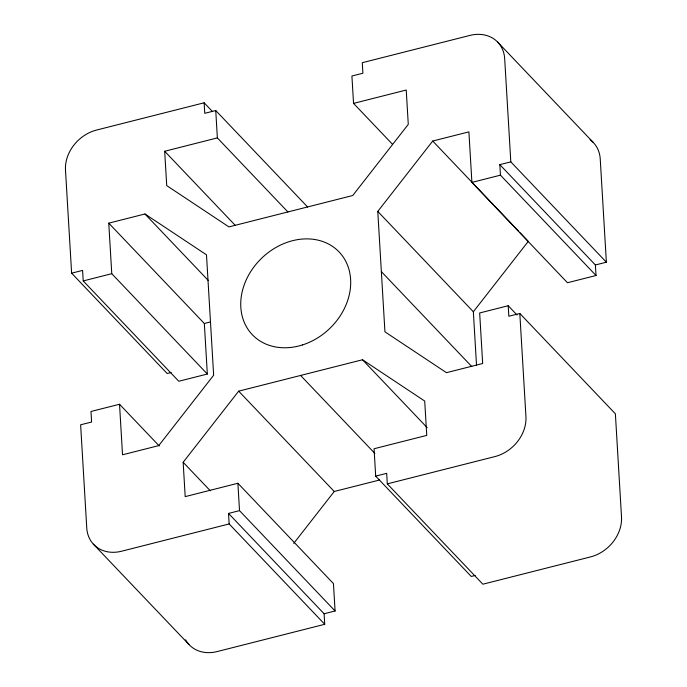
<?xml version="1.0" encoding="UTF-8"?>
<svg xmlns="http://www.w3.org/2000/svg" width="687" height="687" viewBox="0 0 687 687"><rect width="100%" height="100%" fill="white"/><g stroke="black" fill="none" stroke-linecap="round" stroke-linejoin="round"><path stroke-width="1.03" d="M517.028 314.99L508.208 305.724L479.663 312.963L482.669 363.5L446.473 372.68L384.935 331.821L377.781 211.416L432.707 141.041L468.903 131.861L471.909 182.399L567.471 282.743L596.024 275.504L595.397 264.976L499.827 164.64L510.81 161.857L606.372 262.194L595.397 264.976M335.084 610.983L239.514 510.639L228.531 513.421L324.101 613.766L335.084 610.983L333.453 583.606L237.891 483.262L185.198 496.624L183.154 462.282L238.672 391.152L362.513 359.756L424.712 401.053L426.756 435.386L374.063 448.748L375.686 476.125L471.256 576.462L475.249 575.448M476.546 365.621L473.352 311.761L528.277 241.377L520.188 232.884M293.744 543.374L334.243 491.488L379.653 479.981M212.223 111.277L204.142 102.792L96.549 130.058A35.973 29.361 -43.6 0 0 65.488 169.998L71.62 273.186L167.181 373.522L171.175 372.509M307.639 207.019L215.744 110.538L204.76 113.321L204.142 102.792M510.81 161.857L504.679 58.67A35.973 29.361 -43.6 0 0 469.865 35.432L362.272 62.706L362.899 73.234L351.916 76.017L353.547 103.394L406.232 90.031L408.276 124.373L352.757 195.503L228.917 226.899L166.718 185.602L164.682 151.269L217.367 137.907L287.939 212.008M71.62 273.186L82.595 270.403L83.221 280.931L178.792 381.268L207.337 374.037L111.766 273.692L108.769 223.155L144.957 213.983L206.495 254.834L213.648 375.239L158.723 445.623L122.526 454.794L119.529 404.257L90.976 411.487L91.603 422.016L80.628 424.806L86.76 527.985A35.973 29.361 -43.6 0 0 121.573 551.223L229.157 523.949L324.728 624.294L217.135 651.568A35.973 29.361 -43.6 0 1 185.55 639.777M83.221 280.931L111.766 273.692M471.909 182.399L500.454 175.168L596.024 275.504M108.769 223.155L204.331 323.491L210.54 321.92M375.686 476.125L386.669 473.334L387.296 483.871L482.858 584.208L590.451 556.934A35.973 29.361 -43.6 0 0 621.512 517.002L615.38 413.814L519.819 313.47L508.835 316.252L508.208 305.724M387.296 483.871L494.88 456.597A35.973 29.361 -43.6 0 0 525.941 416.657L519.819 313.47M497.568 41.984L593.13 142.321M432.707 141.041L518.719 231.347M353.547 103.394L392.509 144.296M377.781 211.416L473.352 311.761M381.362 271.623L471.78 366.557M164.682 151.269L235.255 225.362M362.513 359.756L427.211 427.683M300.597 375.454L374.844 453.411M144.957 213.983L208.178 280.356M238.672 391.152L334.243 491.488M183.154 462.282L210.359 490.844M119.529 404.257L159.221 445.932M93.346 544.13L188.916 644.466M606.372 262.194L600.24 159.006A35.973 29.361 -43.6 0 0 590.099 139.693M499.827 164.64L500.454 175.168M324.101 613.766L324.728 624.294M215.744 110.538L217.367 137.907M237.891 483.262L239.514 510.639M228.531 513.421L229.157 523.949M204.331 323.491L207.337 374.037M302.426 344.951A59.958 48.932 -43.6 0 0 339.627 252.507A59.958 48.932 -43.6 0 0 245.096 282.529A59.958 48.932 -43.6 0 0 302.426 344.951"/></g></svg>
